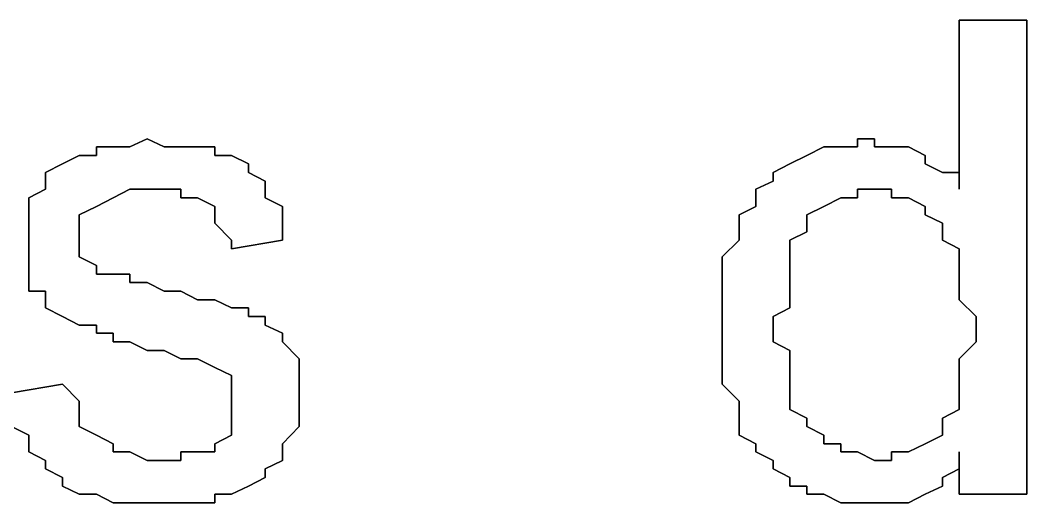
# Model space of a CAD drawing. Header units: metres. Extents: x 2.9 to 42.8, y 1.7 to 28.7.
# Drawn here: x 37.7878 to 37.9977, y 22.733 to 22.8335 of the extents above; entities that cross this region are included whole.
import ezdxf

# ---------------------------------------------------------------- set-up
doc = ezdxf.new("R2010")
doc.units = ezdxf.units.M
doc.layers.add('GRIS', color=8, linetype='Continuous')

msp = doc.modelspace()

# ---------------------------------------------------------------- linework, layer by layer
at = {"layer": 'GRIS', "lineweight": -3}
for points in [[(37.9977, 22.8335), (37.9836, 22.8335), (37.9977, 22.8335)], [(37.9836, 22.8335), (37.9836, 22.7983), (37.9836, 22.8335)], [(37.9977, 22.7348), (37.9977, 22.8335), (37.9977, 22.7348)], [(37.8143, 22.8088), (37.8107, 22.8071), (37.8143, 22.8088)], [(37.8178, 22.8071), (37.8143, 22.8088), (37.8178, 22.8071)], [(37.9659, 22.8088), (37.9624, 22.8088), (37.9659, 22.8088)], [(37.9624, 22.8088), (37.9624, 22.8071), (37.9624, 22.8088)], [(37.9659, 22.8071), (37.9659, 22.8088), (37.9659, 22.8071)], [(37.8072, 22.8071), (37.8037, 22.8071), (37.8072, 22.8071)], [(37.8037, 22.8071), (37.8037, 22.8053), (37.8037, 22.8071)], [(37.8107, 22.8071), (37.8072, 22.8071), (37.8107, 22.8071)], [(37.8213, 22.8071), (37.8178, 22.8071), (37.8213, 22.8071)], [(37.8248, 22.8071), (37.8213, 22.8071), (37.8248, 22.8071)], [(37.8284, 22.8071), (37.8248, 22.8071), (37.8284, 22.8071)], [(37.8284, 22.8053), (37.8284, 22.8071), (37.8284, 22.8053)], [(37.9554, 22.8071), (37.9518, 22.8053), (37.9554, 22.8071)], [(37.9589, 22.8071), (37.9554, 22.8071), (37.9589, 22.8071)], [(37.9624, 22.8071), (37.9589, 22.8071), (37.9624, 22.8071)], [(37.9695, 22.8071), (37.9659, 22.8071), (37.9695, 22.8071)], [(37.973, 22.8071), (37.9695, 22.8071), (37.973, 22.8071)], [(37.9765, 22.8053), (37.973, 22.8071), (37.9765, 22.8053)], [(37.7966, 22.8036), (37.7931, 22.8018), (37.7966, 22.8036)], [(37.8001, 22.8053), (37.7966, 22.8036), (37.8001, 22.8053)], [(37.8037, 22.8053), (37.8001, 22.8053), (37.8037, 22.8053)], [(37.8319, 22.8053), (37.8284, 22.8053), (37.8319, 22.8053)], [(37.8354, 22.8036), (37.8319, 22.8053), (37.8354, 22.8036)], [(37.8354, 22.8018), (37.8354, 22.8036), (37.8354, 22.8018)], [(37.9483, 22.8036), (37.9448, 22.8018), (37.9483, 22.8036)], [(37.9518, 22.8053), (37.9483, 22.8036), (37.9518, 22.8053)], [(37.9765, 22.8036), (37.9765, 22.8053), (37.9765, 22.8036)], [(37.9801, 22.8018), (37.9765, 22.8036), (37.9801, 22.8018)], [(37.7931, 22.8018), (37.7931, 22.8), (37.7931, 22.8018)], [(37.8389, 22.8), (37.8354, 22.8018), (37.8389, 22.8)], [(37.9448, 22.8018), (37.9448, 22.8), (37.9448, 22.8018)], [(37.9836, 22.8018), (37.9801, 22.8018), (37.9836, 22.8018)], [(37.9836, 22.8), (37.9836, 22.8018), (37.9836, 22.8)], [(37.7931, 22.8), (37.7931, 22.7983), (37.7931, 22.8)], [(37.8389, 22.7983), (37.8389, 22.8), (37.8389, 22.7983)], [(37.9448, 22.8), (37.9412, 22.7983), (37.9448, 22.8)], [(37.9836, 22.7983), (37.9836, 22.8), (37.9836, 22.7983)], [(37.7931, 22.7983), (37.7896, 22.7965), (37.7931, 22.7983)], [(37.8072, 22.7965), (37.8107, 22.7983), (37.8072, 22.7965)], [(37.8107, 22.7983), (37.8143, 22.7983), (37.8107, 22.7983)], [(37.8143, 22.7983), (37.8178, 22.7983), (37.8143, 22.7983)], [(37.8178, 22.7983), (37.8213, 22.7983), (37.8178, 22.7983)], [(37.8213, 22.7983), (37.8213, 22.7965), (37.8213, 22.7983)], [(37.8389, 22.7965), (37.8389, 22.7983), (37.8389, 22.7965)], [(37.9412, 22.7983), (37.9412, 22.7965), (37.9412, 22.7983)], [(37.9624, 22.7965), (37.9624, 22.7983), (37.9624, 22.7965)], [(37.9624, 22.7983), (37.9659, 22.7983), (37.9624, 22.7983)], [(37.9659, 22.7983), (37.9695, 22.7983), (37.9659, 22.7983)], [(37.9695, 22.7983), (37.9695, 22.7965), (37.9695, 22.7983)], [(37.7896, 22.7965), (37.7896, 22.7947), (37.7896, 22.7965)], [(37.8037, 22.7947), (37.8072, 22.7965), (37.8037, 22.7947)], [(37.8213, 22.7965), (37.8248, 22.7965), (37.8213, 22.7965)], [(37.8248, 22.7965), (37.8284, 22.7947), (37.8248, 22.7965)], [(37.8425, 22.7947), (37.8389, 22.7965), (37.8425, 22.7947)], [(37.9412, 22.7965), (37.9412, 22.7947), (37.9412, 22.7965)], [(37.9554, 22.7947), (37.9589, 22.7965), (37.9554, 22.7947)], [(37.9589, 22.7965), (37.9624, 22.7965), (37.9589, 22.7965)], [(37.9695, 22.7965), (37.973, 22.7965), (37.9695, 22.7965)], [(37.973, 22.7965), (37.9765, 22.7947), (37.973, 22.7965)], [(37.7896, 22.7947), (37.7896, 22.7912), (37.7896, 22.7947)], [(37.8001, 22.793), (37.8037, 22.7947), (37.8001, 22.793)], [(37.8284, 22.7947), (37.8284, 22.793), (37.8284, 22.7947)], [(37.8425, 22.793), (37.8425, 22.7947), (37.8425, 22.793)], [(37.9412, 22.7947), (37.9377, 22.793), (37.9412, 22.7947)], [(37.9518, 22.793), (37.9554, 22.7947), (37.9518, 22.793)], [(37.9765, 22.7947), (37.9765, 22.793), (37.9765, 22.7947)], [(37.7896, 22.7912), (37.7896, 22.7894), (37.7896, 22.7912)], [(37.8001, 22.7912), (37.8001, 22.793), (37.8001, 22.7912)], [(37.8001, 22.7894), (37.8001, 22.7912), (37.8001, 22.7894)], [(37.8284, 22.793), (37.8284, 22.7912), (37.8284, 22.793)], [(37.8284, 22.7912), (37.8319, 22.7877), (37.8284, 22.7912)], [(37.8425, 22.7912), (37.8425, 22.793), (37.8425, 22.7912)], [(37.8425, 22.7877), (37.8425, 22.7912), (37.8425, 22.7877)], [(37.9377, 22.793), (37.9377, 22.7894), (37.9377, 22.793)], [(37.9518, 22.7912), (37.9518, 22.793), (37.9518, 22.7912)], [(37.9518, 22.7894), (37.9518, 22.7912), (37.9518, 22.7894)], [(37.9765, 22.793), (37.9801, 22.7912), (37.9765, 22.793)], [(37.9801, 22.7912), (37.9801, 22.7894), (37.9801, 22.7912)], [(37.7896, 22.7894), (37.7896, 22.7877), (37.7896, 22.7894)], [(37.8001, 22.7859), (37.8001, 22.7894), (37.8001, 22.7859)], [(37.9377, 22.7894), (37.9377, 22.7877), (37.9377, 22.7894)], [(37.9483, 22.7877), (37.9518, 22.7894), (37.9483, 22.7877)], [(37.9801, 22.7894), (37.9801, 22.7877), (37.9801, 22.7894)], [(37.7896, 22.7877), (37.7896, 22.7859), (37.7896, 22.7877)], [(37.8319, 22.7877), (37.8319, 22.7859), (37.8319, 22.7877)], [(37.8319, 22.7859), (37.8425, 22.7877), (37.8319, 22.7859)], [(37.9377, 22.7877), (37.9342, 22.7842), (37.9377, 22.7877)], [(37.9483, 22.7859), (37.9483, 22.7877), (37.9483, 22.7859)], [(37.9801, 22.7877), (37.9836, 22.7859), (37.9801, 22.7877)], [(37.7896, 22.7859), (37.7896, 22.7842), (37.7896, 22.7859)], [(37.8001, 22.7842), (37.8001, 22.7859), (37.8001, 22.7842)], [(37.9483, 22.7842), (37.9483, 22.7859), (37.9483, 22.7842)], [(37.9836, 22.7859), (37.9836, 22.7842), (37.9836, 22.7859)], [(37.7896, 22.7842), (37.7896, 22.7824), (37.7896, 22.7842)], [(37.8037, 22.7824), (37.8001, 22.7842), (37.8037, 22.7824)], [(37.9342, 22.7842), (37.9342, 22.7824), (37.9342, 22.7842)], [(37.9483, 22.7824), (37.9483, 22.7842), (37.9483, 22.7824)], [(37.9836, 22.7842), (37.9836, 22.7824), (37.9836, 22.7842)], [(37.7896, 22.7824), (37.7896, 22.7789), (37.7896, 22.7824)], [(37.8037, 22.7806), (37.8037, 22.7824), (37.8037, 22.7806)], [(37.8072, 22.7806), (37.8037, 22.7806), (37.8072, 22.7806)], [(37.8107, 22.7806), (37.8072, 22.7806), (37.8107, 22.7806)], [(37.8107, 22.7789), (37.8107, 22.7806), (37.8107, 22.7789)], [(37.9342, 22.7824), (37.9342, 22.7806), (37.9342, 22.7824)], [(37.9342, 22.7806), (37.9342, 22.7771), (37.9342, 22.7806)], [(37.9483, 22.7789), (37.9483, 22.7824), (37.9483, 22.7789)], [(37.9836, 22.7824), (37.9836, 22.7806), (37.9836, 22.7824)], [(37.9836, 22.7806), (37.9836, 22.7771), (37.9836, 22.7806)], [(37.7896, 22.7789), (37.7896, 22.7771), (37.7896, 22.7789)], [(37.8143, 22.7789), (37.8107, 22.7789), (37.8143, 22.7789)], [(37.8178, 22.7771), (37.8143, 22.7789), (37.8178, 22.7771)], [(37.9483, 22.7771), (37.9483, 22.7789), (37.9483, 22.7771)], [(37.7896, 22.7771), (37.7931, 22.7771), (37.7896, 22.7771)], [(37.7931, 22.7771), (37.7931, 22.7753), (37.7931, 22.7771)], [(37.8213, 22.7771), (37.8178, 22.7771), (37.8213, 22.7771)], [(37.8248, 22.7753), (37.8213, 22.7771), (37.8248, 22.7753)], [(37.9342, 22.7771), (37.9342, 22.7753), (37.9342, 22.7771)], [(37.9483, 22.7736), (37.9483, 22.7771), (37.9483, 22.7736)], [(37.9836, 22.7771), (37.9836, 22.7753), (37.9836, 22.7771)], [(37.7931, 22.7753), (37.7931, 22.7736), (37.7931, 22.7753)], [(37.8284, 22.7753), (37.8248, 22.7753), (37.8284, 22.7753)], [(37.8319, 22.7736), (37.8284, 22.7753), (37.8319, 22.7736)], [(37.9342, 22.7753), (37.9342, 22.7736), (37.9342, 22.7753)], [(37.9836, 22.7753), (37.9871, 22.7718), (37.9836, 22.7753)], [(37.7931, 22.7736), (37.7966, 22.7718), (37.7931, 22.7736)], [(37.8354, 22.7736), (37.8319, 22.7736), (37.8354, 22.7736)], [(37.8354, 22.7718), (37.8354, 22.7736), (37.8354, 22.7718)], [(37.9342, 22.7736), (37.9342, 22.77), (37.9342, 22.7736)], [(37.9448, 22.7718), (37.9483, 22.7736), (37.9448, 22.7718)], [(37.7966, 22.7718), (37.8001, 22.77), (37.7966, 22.7718)], [(37.8001, 22.77), (37.8037, 22.77), (37.8001, 22.77)], [(37.8037, 22.77), (37.8037, 22.7683), (37.8037, 22.77)], [(37.8389, 22.7718), (37.8354, 22.7718), (37.8389, 22.7718)], [(37.8389, 22.77), (37.8389, 22.7718), (37.8389, 22.77)], [(37.8425, 22.7683), (37.8389, 22.77), (37.8425, 22.7683)], [(37.9342, 22.77), (37.9342, 22.7683), (37.9342, 22.77)], [(37.9448, 22.77), (37.9448, 22.7718), (37.9448, 22.77)], [(37.9448, 22.7665), (37.9448, 22.77), (37.9448, 22.7665)], [(37.9871, 22.7718), (37.9871, 22.7683), (37.9871, 22.7718)], [(37.8037, 22.7683), (37.8072, 22.7683), (37.8037, 22.7683)], [(37.8072, 22.7683), (37.8072, 22.7665), (37.8072, 22.7683)], [(37.8425, 22.7665), (37.8425, 22.7683), (37.8425, 22.7665)], [(37.9342, 22.7683), (37.9342, 22.7665), (37.9342, 22.7683)], [(37.9871, 22.7683), (37.9871, 22.7665), (37.9871, 22.7683)], [(37.8072, 22.7665), (37.8107, 22.7665), (37.8072, 22.7665)], [(37.8107, 22.7665), (37.8143, 22.7647), (37.8107, 22.7665)], [(37.846, 22.763), (37.8425, 22.7665), (37.846, 22.763)], [(37.9342, 22.7665), (37.9342, 22.7647), (37.9342, 22.7665)], [(37.9483, 22.7647), (37.9448, 22.7665), (37.9483, 22.7647)], [(37.9871, 22.7665), (37.9836, 22.763), (37.9871, 22.7665)], [(37.8143, 22.7647), (37.8178, 22.7647), (37.8143, 22.7647)], [(37.8178, 22.7647), (37.8213, 22.763), (37.8178, 22.7647)], [(37.9342, 22.7647), (37.9342, 22.7612), (37.9342, 22.7647)], [(37.9483, 22.7612), (37.9483, 22.7647), (37.9483, 22.7612)], [(37.8213, 22.763), (37.8248, 22.763), (37.8213, 22.763)], [(37.8248, 22.763), (37.8284, 22.7612), (37.8248, 22.763)], [(37.846, 22.7612), (37.846, 22.763), (37.846, 22.7612)], [(37.9836, 22.763), (37.9836, 22.7612), (37.9836, 22.763)], [(37.8284, 22.7612), (37.8319, 22.7595), (37.8284, 22.7612)], [(37.8319, 22.7595), (37.8319, 22.7577), (37.8319, 22.7595)], [(37.846, 22.7595), (37.846, 22.7612), (37.846, 22.7595)], [(37.846, 22.7577), (37.846, 22.7595), (37.846, 22.7577)], [(37.9342, 22.7612), (37.9342, 22.7595), (37.9342, 22.7612)], [(37.9342, 22.7595), (37.9342, 22.7577), (37.9342, 22.7595)], [(37.9483, 22.7595), (37.9483, 22.7612), (37.9483, 22.7595)], [(37.9483, 22.7577), (37.9483, 22.7595), (37.9483, 22.7577)], [(37.9836, 22.7612), (37.9836, 22.7577), (37.9836, 22.7612)], [(37.7966, 22.7577), (37.786, 22.7559), (37.7966, 22.7577)], [(37.8001, 22.7542), (37.7966, 22.7577), (37.8001, 22.7542)], [(37.8319, 22.7577), (37.8319, 22.7559), (37.8319, 22.7577)], [(37.846, 22.7559), (37.846, 22.7577), (37.846, 22.7559)], [(37.9342, 22.7577), (37.9377, 22.7542), (37.9342, 22.7577)], [(37.9483, 22.7559), (37.9483, 22.7577), (37.9483, 22.7559)], [(37.9836, 22.7577), (37.9836, 22.7559), (37.9836, 22.7577)], [(37.8319, 22.7559), (37.8319, 22.7542), (37.8319, 22.7559)], [(37.846, 22.7524), (37.846, 22.7559), (37.846, 22.7524)], [(37.9483, 22.7524), (37.9483, 22.7559), (37.9483, 22.7524)], [(37.9836, 22.7559), (37.9836, 22.7542), (37.9836, 22.7559)], [(37.8001, 22.7524), (37.8001, 22.7542), (37.8001, 22.7524)], [(37.8319, 22.7542), (37.8319, 22.7524), (37.8319, 22.7542)], [(37.9377, 22.7542), (37.9377, 22.7524), (37.9377, 22.7542)], [(37.9836, 22.7542), (37.9836, 22.7524), (37.9836, 22.7542)], [(37.8001, 22.7506), (37.8001, 22.7524), (37.8001, 22.7506)], [(37.8319, 22.7524), (37.8319, 22.7489), (37.8319, 22.7524)], [(37.846, 22.7506), (37.846, 22.7524), (37.846, 22.7506)], [(37.9377, 22.7524), (37.9377, 22.7506), (37.9377, 22.7524)], [(37.9518, 22.7506), (37.9483, 22.7524), (37.9518, 22.7506)], [(37.9836, 22.7524), (37.9801, 22.7506), (37.9836, 22.7524)], [(37.8001, 22.7489), (37.8001, 22.7506), (37.8001, 22.7489)], [(37.846, 22.7489), (37.846, 22.7506), (37.846, 22.7489)], [(37.9377, 22.7506), (37.9377, 22.7489), (37.9377, 22.7506)], [(37.9518, 22.7489), (37.9518, 22.7506), (37.9518, 22.7489)], [(37.9801, 22.7506), (37.9801, 22.7489), (37.9801, 22.7506)], [(37.786, 22.7489), (37.7896, 22.7471), (37.786, 22.7489)], [(37.7896, 22.7471), (37.7896, 22.7453), (37.7896, 22.7471)], [(37.8037, 22.7471), (37.8001, 22.7489), (37.8037, 22.7471)], [(37.8072, 22.7453), (37.8037, 22.7471), (37.8072, 22.7453)], [(37.8319, 22.7471), (37.8284, 22.7453), (37.8319, 22.7471)], [(37.8319, 22.7489), (37.8319, 22.7471), (37.8319, 22.7489)], [(37.8425, 22.7453), (37.846, 22.7489), (37.8425, 22.7453)], [(37.9377, 22.7489), (37.9377, 22.7471), (37.9377, 22.7489)], [(37.9377, 22.7471), (37.9412, 22.7453), (37.9377, 22.7471)], [(37.9554, 22.7471), (37.9518, 22.7489), (37.9554, 22.7471)], [(37.9554, 22.7453), (37.9554, 22.7471), (37.9554, 22.7453)], [(37.9801, 22.7471), (37.9765, 22.7453), (37.9801, 22.7471)], [(37.9801, 22.7489), (37.9801, 22.7471), (37.9801, 22.7489)], [(37.7896, 22.7453), (37.7896, 22.7436), (37.7896, 22.7453)], [(37.8072, 22.7436), (37.8072, 22.7453), (37.8072, 22.7436)], [(37.8284, 22.7453), (37.8284, 22.7436), (37.8284, 22.7453)], [(37.8425, 22.7436), (37.8425, 22.7453), (37.8425, 22.7436)], [(37.9412, 22.7453), (37.9412, 22.7436), (37.9412, 22.7453)], [(37.9589, 22.7453), (37.9554, 22.7453), (37.9589, 22.7453)], [(37.9589, 22.7436), (37.9589, 22.7453), (37.9589, 22.7436)], [(37.9765, 22.7453), (37.973, 22.7436), (37.9765, 22.7453)], [(37.7896, 22.7436), (37.7931, 22.7418), (37.7896, 22.7436)], [(37.8107, 22.7436), (37.8072, 22.7436), (37.8107, 22.7436)], [(37.8143, 22.7418), (37.8107, 22.7436), (37.8143, 22.7418)], [(37.8248, 22.7436), (37.8213, 22.7436), (37.8248, 22.7436)], [(37.8213, 22.7436), (37.8213, 22.7418), (37.8213, 22.7436)], [(37.8284, 22.7436), (37.8248, 22.7436), (37.8284, 22.7436)], [(37.8425, 22.7418), (37.8425, 22.7436), (37.8425, 22.7418)], [(37.9412, 22.7436), (37.9448, 22.7418), (37.9412, 22.7436)], [(37.9624, 22.7436), (37.9589, 22.7436), (37.9624, 22.7436)], [(37.9659, 22.7418), (37.9624, 22.7436), (37.9659, 22.7418)], [(37.973, 22.7436), (37.9695, 22.7436), (37.973, 22.7436)], [(37.9695, 22.7436), (37.9695, 22.7418), (37.9695, 22.7436)], [(37.9836, 22.7418), (37.9836, 22.7436), (37.9836, 22.7418)], [(37.9836, 22.7436), (37.9836, 22.7348), (37.9836, 22.7436)], [(37.7931, 22.7418), (37.7931, 22.7401), (37.7931, 22.7418)], [(37.8178, 22.7418), (37.8143, 22.7418), (37.8178, 22.7418)], [(37.8213, 22.7418), (37.8178, 22.7418), (37.8213, 22.7418)], [(37.8389, 22.7401), (37.8425, 22.7418), (37.8389, 22.7401)], [(37.9448, 22.7418), (37.9448, 22.7401), (37.9448, 22.7418)], [(37.9695, 22.7418), (37.9659, 22.7418), (37.9695, 22.7418)], [(37.9836, 22.7401), (37.9836, 22.7418), (37.9836, 22.7401)], [(37.7931, 22.7401), (37.7966, 22.7383), (37.7931, 22.7401)], [(37.8389, 22.7383), (37.8389, 22.7401), (37.8389, 22.7383)], [(37.9448, 22.7401), (37.9483, 22.7383), (37.9448, 22.7401)], [(37.9801, 22.7383), (37.9836, 22.7401), (37.9801, 22.7383)], [(37.7966, 22.7383), (37.7966, 22.7365), (37.7966, 22.7383)], [(37.7966, 22.7365), (37.8001, 22.7348), (37.7966, 22.7365)], [(37.8319, 22.7348), (37.8354, 22.7365), (37.8319, 22.7348)], [(37.8354, 22.7365), (37.8389, 22.7383), (37.8354, 22.7365)], [(37.9483, 22.7383), (37.9483, 22.7365), (37.9483, 22.7383)], [(37.9483, 22.7365), (37.9518, 22.7365), (37.9483, 22.7365)], [(37.9518, 22.7365), (37.9518, 22.7348), (37.9518, 22.7365)], [(37.9765, 22.7348), (37.9801, 22.7365), (37.9765, 22.7348)], [(37.9801, 22.7365), (37.9801, 22.7383), (37.9801, 22.7365)], [(37.8001, 22.7348), (37.8037, 22.7348), (37.8001, 22.7348)], [(37.8037, 22.7348), (37.8072, 22.733), (37.8037, 22.7348)], [(37.8284, 22.733), (37.8284, 22.7348), (37.8284, 22.733)], [(37.8284, 22.7348), (37.8319, 22.7348), (37.8284, 22.7348)], [(37.9518, 22.7348), (37.9554, 22.7348), (37.9518, 22.7348)], [(37.9554, 22.7348), (37.9589, 22.733), (37.9554, 22.7348)], [(37.973, 22.733), (37.9765, 22.7348), (37.973, 22.733)], [(37.9836, 22.7348), (37.9977, 22.7348), (37.9836, 22.7348)], [(37.8072, 22.733), (37.8107, 22.733), (37.8072, 22.733)], [(37.8107, 22.733), (37.8143, 22.733), (37.8107, 22.733)], [(37.8143, 22.733), (37.8178, 22.733), (37.8143, 22.733)], [(37.8178, 22.733), (37.8213, 22.733), (37.8178, 22.733)], [(37.8213, 22.733), (37.8248, 22.733), (37.8213, 22.733)], [(37.8248, 22.733), (37.8284, 22.733), (37.8248, 22.733)], [(37.9589, 22.733), (37.9624, 22.733), (37.9589, 22.733)], [(37.9624, 22.733), (37.9659, 22.733), (37.9624, 22.733)], [(37.9659, 22.733), (37.9695, 22.733), (37.9659, 22.733)], [(37.9695, 22.733), (37.973, 22.733), (37.9695, 22.733)]]:
    msp.add_lwpolyline(points, dxfattribs=at)

doc.saveas('drawing.dxf')
